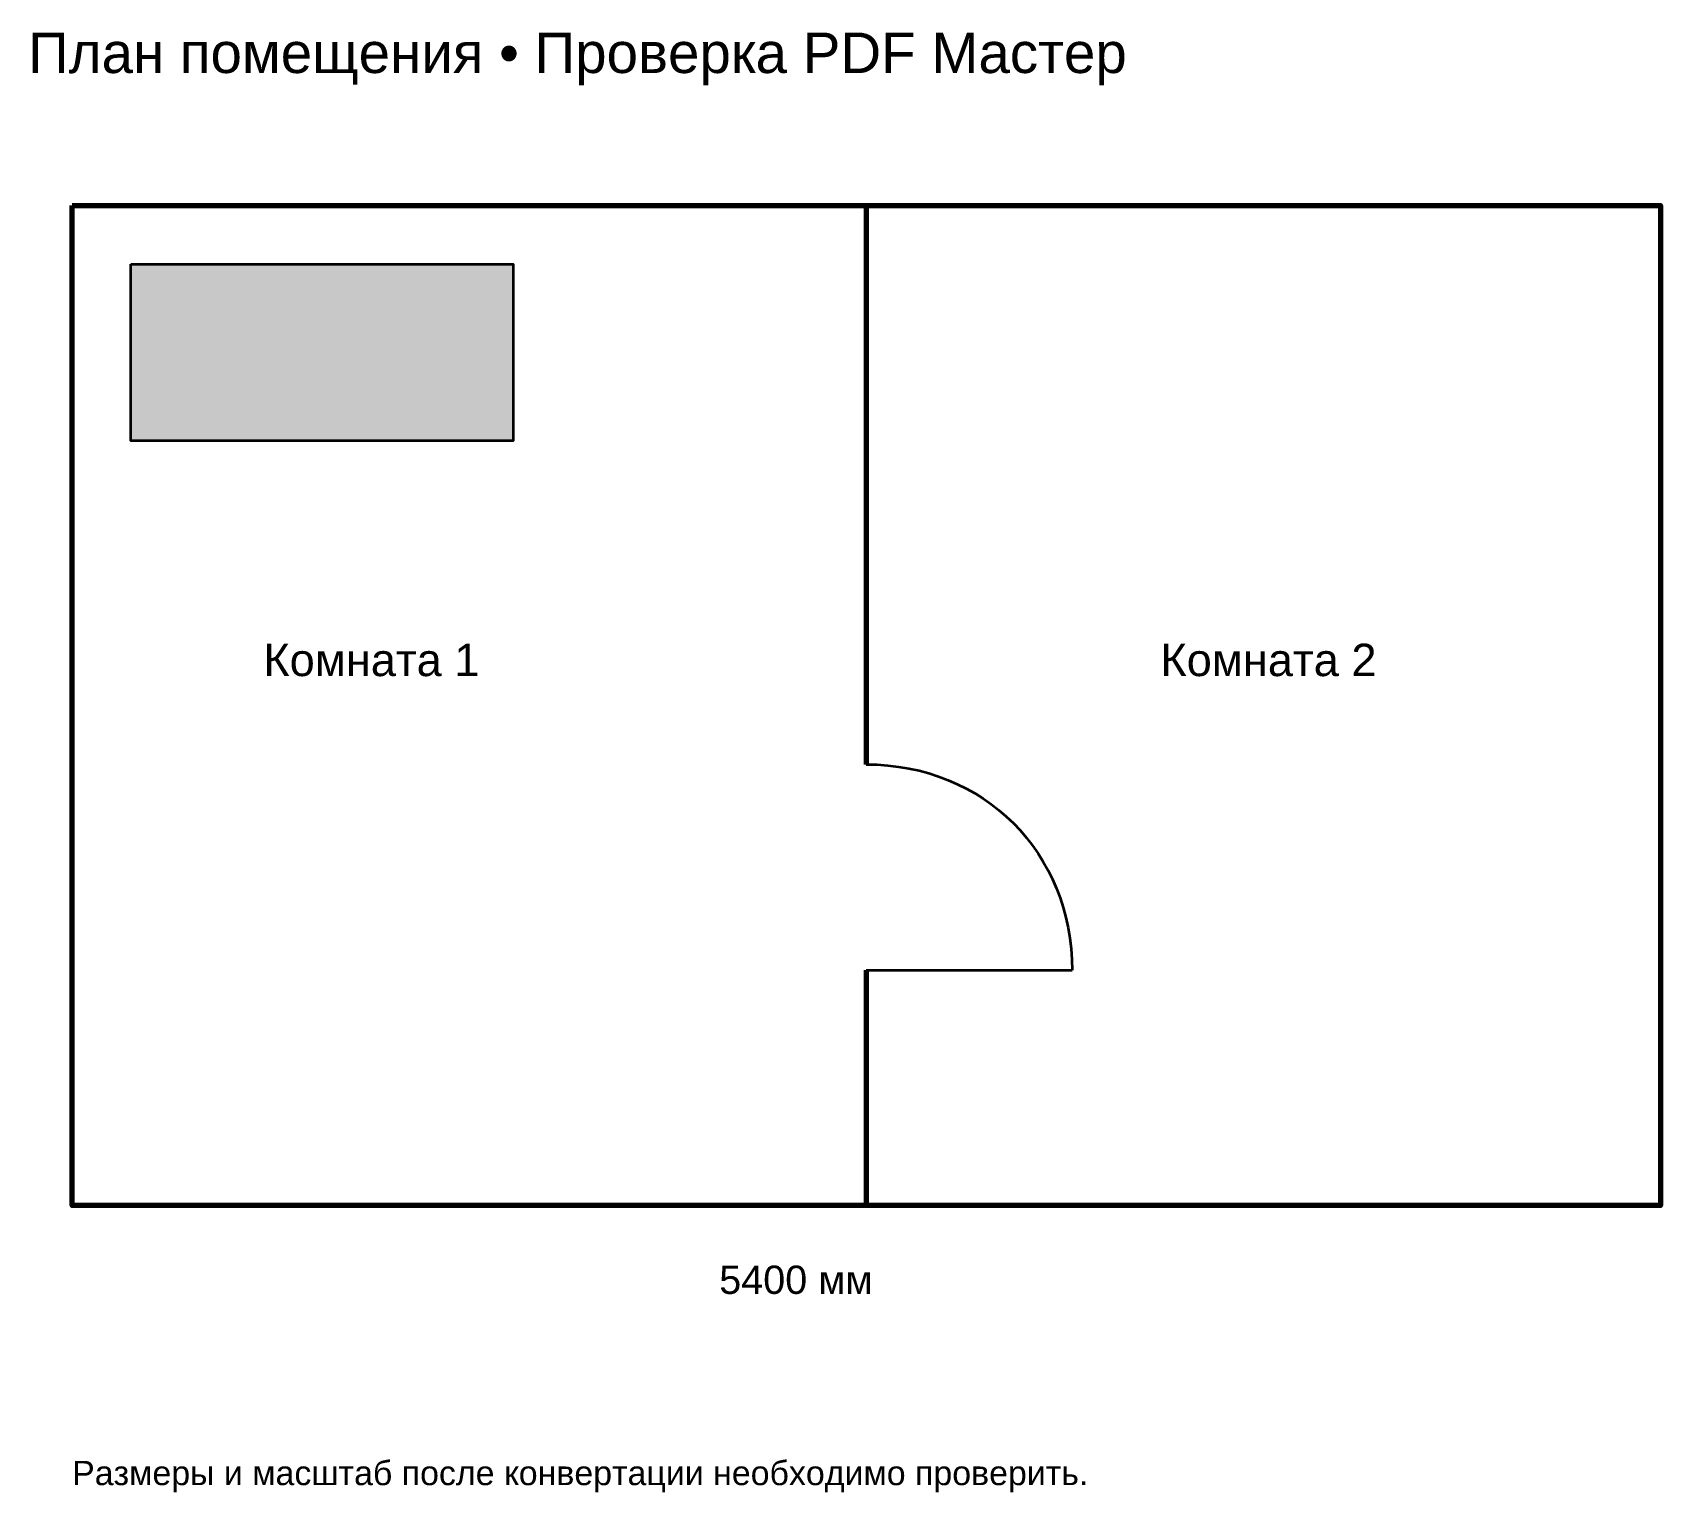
# Model space of a CAD drawing. Header units: millimetres. Extents: x 16 to 212, y 24 to 199.
import ezdxf

# ---------------------------------------------------------------- set-up
doc = ezdxf.new("R2010")
doc.units = ezdxf.units.MM
doc.layers.add('PAGE_1_GEOMETRY', color=7, linetype='Continuous')
doc.layers.add('PAGE_1_TEXT', color=7, linetype='Continuous')
doc.styles.add('PDF_b8ea47ba9be52252', font='LiberationSans-Regular.ttf')

msp = doc.modelspace()

# ---------------------------------------------------------------- hatches: boundary and pattern name
at = {"layer": 'PAGE_1_GEOMETRY'}
msp.add_hatch(color=254, dxfattribs=at).paths.add_polyline_path([(28.22, 171.1), (74.08, 171.1), (74.08, 149.93), (28.22, 149.93), (28.22, 171.1)], flags=0)

# ---------------------------------------------------------------- linework, layer by layer
at = {"layer": 'PAGE_1_GEOMETRY', "color": 7, "lineweight": 70}
for p, q in [((116.42, 178.15), (116.42, 111.12)), ((116.42, 86.43), (116.42, 58.21))]:
    msp.add_line(p, q, dxfattribs=at)
at = {"layer": 'PAGE_1_GEOMETRY', "color": 7, "lineweight": 35}
msp.add_line((116.42, 86.43), (141.11, 86.43), dxfattribs=at)
at = {"layer": 'PAGE_1_GEOMETRY', "color": 7, "lineweight": 70}
msp.add_lwpolyline([(21.17, 178.15), (211.67, 178.15), (211.67, 58.21), (21.17, 58.21)], close=True, dxfattribs=at)
at = {"layer": 'PAGE_1_GEOMETRY', "color": 173, "lineweight": 35}
msp.add_lwpolyline([(28.22, 171.1), (74.08, 171.1), (74.08, 149.93), (28.22, 149.93)], close=True, dxfattribs=at)
at = {"layer": 'PAGE_1_GEOMETRY', "color": 7, "lineweight": 35}
msp.add_open_spline([(116.42, 111.12), (130.53, 111.12), (141.11, 100.54), (141.11, 86.43)], degree=3, dxfattribs=at)

# ---------------------------------------------------------------- texts
at = {"layer": 'PAGE_1_TEXT', "color": 7, "style": 'PDF_b8ea47ba9be52252'}
for s, height, width, p in [('План помещения • Проверка PDF Мастер', 4.8541, 0.99927, (15.88, 194.03)), ('Комната 1', 3.883, 0.999432, (44.1, 121.71)), ('Комната 2', 3.883, 0.999433, (151.69, 121.71)), ('5400 мм', 3.398, 0.99937, (98.78, 47.62)), ('Размеры и масштаб после конвертации необходимо проверить.', 2.9125, 0.999251, (21.17, 24.69))]:
    msp.add_text(s, height=height, dxfattribs=dict(at, width=width)).set_placement(p)

doc.saveas('drawing.dxf')
